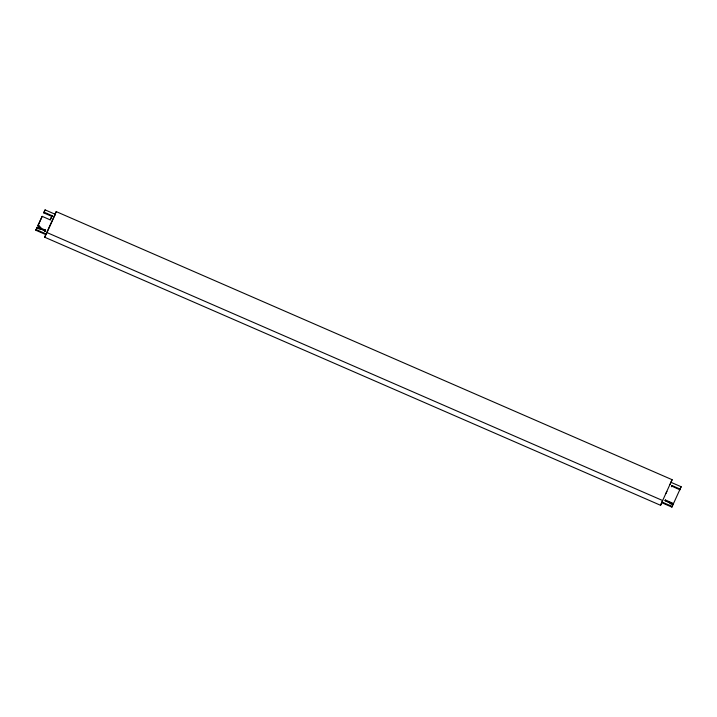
<?xml version="1.0" encoding="UTF-8"?>
<svg xmlns="http://www.w3.org/2000/svg" width="717" height="717" viewBox="0 0 717 717"><rect width="100%" height="100%" fill="white"/><g stroke="black" fill="none" stroke-linecap="round" stroke-linejoin="round"><path stroke-width="1.08" d="M54.842 215.306L46.022 234.683L35.85 230.256L37.194 227.262L45.341 230.802L45.046 231.483L45.592 230.247L41.048 228.275L38.216 225.03L42.169 216.355L50.307 219.895L52.198 215.745L44.06 212.205L43.764 212.886L51.911 216.426L52.198 215.745M35.85 230.256L37.194 227.262M42.169 216.355L37.92 225.712L40.752 228.956L45.296 230.928L45.592 230.247M55.003 215.001L55.29 214.32L45.117 209.893L43.764 212.886M40.824 228.983L41.12 228.302L38.216 225.03L37.92 225.712L40.824 228.983L41.048 228.275M51.749 216.355L52.036 215.683L50.145 219.823M44.687 237.219L46.73 232.46L662.616 500.538L660.572 505.297L44.687 237.219L46.04 234.235M54.797 214.912L56.231 211.614L672.116 479.7L670.072 484.45M669.884 503.468L672.94 504.795L673.496 503.531L665.358 499.991L665.062 500.672L673.209 504.212M671.399 486.771L671.954 485.517L680.092 489.057L679.537 490.32M661.71 502.68L671.883 507.107L672.179 506.426L661.997 501.999L672.116 479.7M680.854 487.426L681.15 486.744L670.978 482.317M44.06 212.205L45.117 209.893M46.112 233.921L56.231 211.614M660.572 505.297L661.925 502.321M665.994 493.386L666.9 491.405M665.358 499.991L665.089 500.574L673.236 504.114M671.954 485.517L671.686 486.09L679.806 489.738M671.883 507.107L681.15 486.744M36.908 227.943L39.901 229.243M36.146 229.574L46.318 234.011M45.431 230.184L44.884 231.412L45.431 230.184"/></g></svg>
